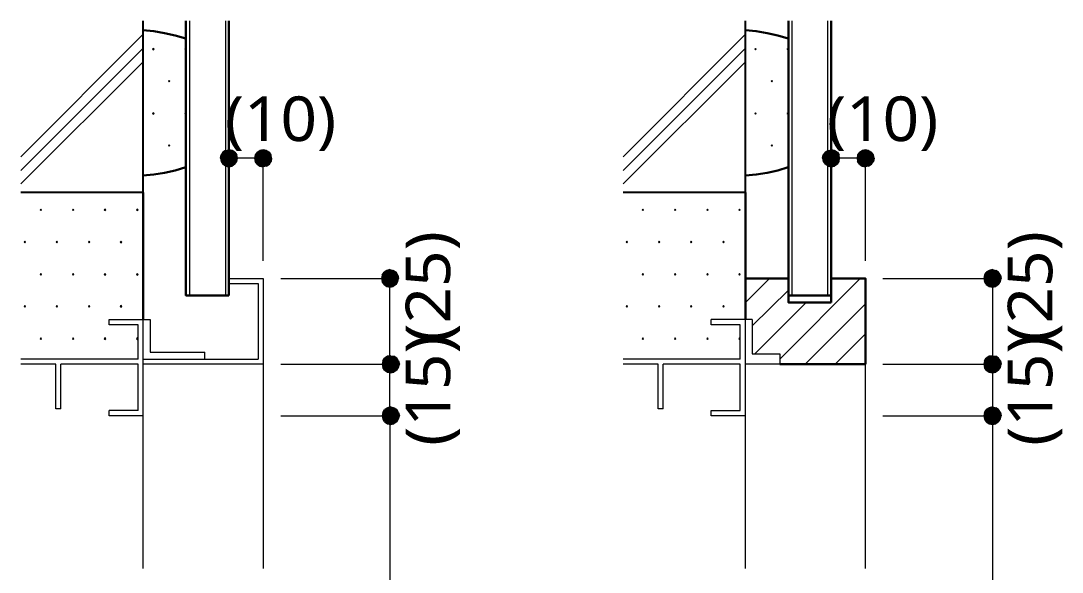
# Model space of a CAD drawing. Header units: millimetres. Extents: x 0 to 420, y 0 to 297.
# Drawn here: x 216.4 to 277.1, y 215.1 to 247.2 of the extents above; entities that cross this region are included whole.
import ezdxf
from ezdxf.enums import TextEntityAlignment as Align

# ---------------------------------------------------------------- set-up
doc = ezdxf.new("R2010")
doc.units = ezdxf.units.MM
doc.styles.add('kst32b', font='NotoSansJP-Variable.ttf')

msp = doc.modelspace()

# ---------------------------------------------------------------- hatches: boundary and pattern name
for points in [[(224.092, 245.639), (224.07, 245.618), (224.049, 245.597), (224.07, 245.576), (224.092, 245.554), (224.113, 245.576), (224.134, 245.597), (224.113, 245.618), (224.092, 245.639)], [(225.975, 245.639), (225.954, 245.618), (225.933, 245.597), (225.954, 245.576), (225.975, 245.554), (225.996, 245.576), (226.018, 245.597), (225.996, 245.618), (225.975, 245.639)], [(259.207, 245.639), (259.186, 245.618), (259.165, 245.597), (259.186, 245.576), (259.207, 245.554), (259.228, 245.576), (259.249, 245.597), (259.228, 245.618), (259.207, 245.639)], [(261.091, 245.639), (261.07, 245.618), (261.048, 245.597), (261.07, 245.576), (261.091, 245.554), (261.112, 245.576), (261.133, 245.597), (261.112, 245.618), (261.091, 245.639)], [(225.023, 243.776), (225.002, 243.755), (224.98, 243.734), (225.002, 243.713), (225.023, 243.692), (225.044, 243.713), (225.065, 243.734), (225.044, 243.755), (225.023, 243.776)], [(260.16, 243.776), (260.138, 243.755), (260.117, 243.734), (260.138, 243.713), (260.16, 243.692), (260.181, 243.713), (260.202, 243.734), (260.181, 243.755), (260.16, 243.776)], [(224.092, 241.893), (224.07, 241.871), (224.049, 241.85), (224.07, 241.829), (224.092, 241.808), (224.113, 241.829), (224.134, 241.85), (224.113, 241.871), (224.092, 241.893)], [(225.975, 241.893), (225.954, 241.871), (225.933, 241.85), (225.954, 241.829), (225.975, 241.808), (225.996, 241.829), (226.018, 241.85), (225.996, 241.871), (225.975, 241.893)], [(259.207, 241.893), (259.186, 241.871), (259.165, 241.85), (259.186, 241.829), (259.207, 241.808), (259.228, 241.829), (259.249, 241.85), (259.228, 241.871), (259.207, 241.893)], [(261.091, 241.893), (261.07, 241.871), (261.048, 241.85), (261.07, 241.829), (261.091, 241.808), (261.112, 241.829), (261.133, 241.85), (261.112, 241.871), (261.091, 241.893)], [(225.023, 240.03), (225.002, 240.009), (224.98, 239.988), (225.002, 239.966), (225.023, 239.945), (225.044, 239.966), (225.065, 239.988), (225.044, 240.009), (225.023, 240.03)], [(260.16, 240.03), (260.138, 240.009), (260.117, 239.988), (260.138, 239.966), (260.16, 239.945), (260.181, 239.966), (260.202, 239.988), (260.181, 240.009), (260.16, 240.03)], [(230.039, 239.437), (229.997, 239.247), (230.505, 239.247), (230.039, 239.437)], [(265.155, 239.437), (265.134, 239.247), (265.621, 239.247), (265.155, 239.437)], [(228.96, 239.056), (229.002, 239.247), (228.494, 239.247), (228.96, 239.056)], [(264.096, 239.056), (264.118, 239.247), (263.631, 239.247), (264.096, 239.056)], [(217.53, 236.283), (217.509, 236.262), (217.487, 236.241), (217.509, 236.22), (217.53, 236.199), (217.551, 236.22), (217.572, 236.241), (217.551, 236.262), (217.53, 236.283)], [(219.414, 236.283), (219.393, 236.262), (219.371, 236.241), (219.393, 236.22), (219.414, 236.199), (219.435, 236.22), (219.456, 236.241), (219.435, 236.262), (219.414, 236.283)], [(221.276, 236.283), (221.255, 236.262), (221.234, 236.241), (221.255, 236.22), (221.276, 236.199), (221.297, 236.22), (221.319, 236.241), (221.297, 236.262), (221.276, 236.283)], [(223.16, 236.283), (223.139, 236.262), (223.118, 236.241), (223.139, 236.22), (223.16, 236.199), (223.181, 236.22), (223.203, 236.241), (223.181, 236.262), (223.16, 236.283)], [(252.645, 236.283), (252.624, 236.262), (252.603, 236.241), (252.624, 236.22), (252.645, 236.199), (252.666, 236.22), (252.688, 236.241), (252.666, 236.262), (252.645, 236.283)], [(254.529, 236.283), (254.508, 236.262), (254.487, 236.241), (254.508, 236.22), (254.529, 236.199), (254.55, 236.22), (254.571, 236.241), (254.55, 236.262), (254.529, 236.283)], [(256.413, 236.283), (256.392, 236.262), (256.371, 236.241), (256.392, 236.22), (256.413, 236.199), (256.434, 236.22), (256.455, 236.241), (256.434, 236.262), (256.413, 236.283)], [(258.276, 236.283), (258.254, 236.262), (258.233, 236.241), (258.254, 236.22), (258.276, 236.199), (258.297, 236.22), (258.318, 236.241), (258.297, 236.262), (258.276, 236.283)], [(216.599, 234.4), (216.577, 234.379), (216.556, 234.357), (216.577, 234.336), (216.599, 234.315), (216.62, 234.336), (216.641, 234.357), (216.62, 234.379), (216.599, 234.4)], [(218.461, 234.4), (218.44, 234.379), (218.419, 234.357), (218.44, 234.336), (218.461, 234.315), (218.482, 234.336), (218.504, 234.357), (218.482, 234.379), (218.461, 234.4)], [(220.345, 234.4), (220.324, 234.379), (220.303, 234.357), (220.324, 234.336), (220.345, 234.315), (220.366, 234.336), (220.387, 234.357), (220.366, 234.379), (220.345, 234.4)], [(222.208, 234.4), (222.187, 234.379), (222.165, 234.357), (222.187, 234.336), (222.208, 234.315), (222.229, 234.336), (222.25, 234.357), (222.229, 234.379), (222.208, 234.4)], [(251.714, 234.4), (251.693, 234.379), (251.672, 234.357), (251.693, 234.336), (251.714, 234.315), (251.735, 234.336), (251.756, 234.357), (251.735, 234.379), (251.714, 234.4)], [(253.598, 234.4), (253.577, 234.379), (253.555, 234.357), (253.577, 234.336), (253.598, 234.315), (253.619, 234.336), (253.64, 234.357), (253.619, 234.379), (253.598, 234.4)], [(255.461, 234.4), (255.439, 234.379), (255.418, 234.357), (255.439, 234.336), (255.461, 234.315), (255.482, 234.336), (255.503, 234.357), (255.482, 234.379), (255.461, 234.4)], [(257.344, 234.4), (257.323, 234.379), (257.302, 234.357), (257.323, 234.336), (257.344, 234.315), (257.366, 234.336), (257.387, 234.357), (257.366, 234.379), (257.344, 234.4)], [(217.53, 232.516), (217.509, 232.495), (217.487, 232.473), (217.509, 232.452), (217.53, 232.431), (217.551, 232.452), (217.572, 232.473), (217.551, 232.495), (217.53, 232.516)], [(219.414, 232.516), (219.393, 232.495), (219.371, 232.473), (219.393, 232.452), (219.414, 232.431), (219.435, 232.452), (219.456, 232.473), (219.435, 232.495), (219.414, 232.516)], [(221.276, 232.516), (221.255, 232.495), (221.234, 232.473), (221.255, 232.452), (221.276, 232.431), (221.297, 232.452), (221.319, 232.473), (221.297, 232.495), (221.276, 232.516)], [(223.16, 232.516), (223.139, 232.495), (223.118, 232.473), (223.139, 232.452), (223.16, 232.431), (223.181, 232.452), (223.203, 232.473), (223.181, 232.495), (223.16, 232.516)], [(237.702, 231.775), (237.892, 231.733), (237.892, 232.241), (237.702, 231.775)], [(252.645, 232.516), (252.624, 232.495), (252.603, 232.473), (252.624, 232.452), (252.645, 232.431), (252.666, 232.452), (252.688, 232.473), (252.666, 232.495), (252.645, 232.516)], [(254.529, 232.516), (254.508, 232.495), (254.487, 232.473), (254.508, 232.452), (254.529, 232.431), (254.55, 232.452), (254.571, 232.473), (254.55, 232.495), (254.529, 232.516)], [(256.413, 232.516), (256.392, 232.495), (256.371, 232.473), (256.392, 232.452), (256.413, 232.431), (256.434, 232.452), (256.455, 232.473), (256.434, 232.495), (256.413, 232.516)], [(258.276, 232.516), (258.254, 232.495), (258.233, 232.473), (258.254, 232.452), (258.276, 232.431), (258.297, 232.452), (258.318, 232.473), (258.297, 232.495), (258.276, 232.516)], [(272.838, 231.775), (273.029, 231.733), (273.029, 232.241), (272.838, 231.775)], [(216.599, 230.653), (216.577, 230.632), (216.556, 230.611), (216.577, 230.59), (216.599, 230.568), (216.62, 230.59), (216.641, 230.611), (216.62, 230.632), (216.599, 230.653)], [(218.461, 230.653), (218.44, 230.632), (218.419, 230.611), (218.44, 230.59), (218.461, 230.568), (218.482, 230.59), (218.504, 230.611), (218.482, 230.632), (218.461, 230.653)], [(220.345, 230.653), (220.324, 230.632), (220.303, 230.611), (220.324, 230.59), (220.345, 230.568), (220.366, 230.59), (220.387, 230.611), (220.366, 230.632), (220.345, 230.653)], [(222.208, 230.653), (222.187, 230.632), (222.165, 230.611), (222.187, 230.59), (222.208, 230.568), (222.229, 230.59), (222.25, 230.611), (222.229, 230.632), (222.208, 230.653)], [(251.714, 230.653), (251.693, 230.632), (251.672, 230.611), (251.693, 230.59), (251.714, 230.568), (251.735, 230.59), (251.756, 230.611), (251.735, 230.632), (251.714, 230.653)], [(253.598, 230.653), (253.577, 230.632), (253.555, 230.611), (253.577, 230.59), (253.598, 230.568), (253.619, 230.59), (253.64, 230.611), (253.619, 230.632), (253.598, 230.653)], [(255.461, 230.653), (255.439, 230.632), (255.418, 230.611), (255.439, 230.59), (255.461, 230.568), (255.482, 230.59), (255.503, 230.611), (255.482, 230.632), (255.461, 230.653)], [(257.344, 230.653), (257.323, 230.632), (257.302, 230.611), (257.323, 230.59), (257.344, 230.568), (257.366, 230.59), (257.387, 230.611), (257.366, 230.632), (257.344, 230.653)], [(217.53, 228.769), (217.509, 228.748), (217.487, 228.727), (217.509, 228.706), (217.53, 228.685), (217.551, 228.706), (217.572, 228.727), (217.551, 228.748), (217.53, 228.769)], [(219.414, 228.769), (219.393, 228.748), (219.371, 228.727), (219.393, 228.706), (219.414, 228.685), (219.435, 228.706), (219.456, 228.727), (219.435, 228.748), (219.414, 228.769)], [(221.276, 228.769), (221.255, 228.748), (221.234, 228.727), (221.255, 228.706), (221.276, 228.685), (221.297, 228.706), (221.319, 228.727), (221.297, 228.748), (221.276, 228.769)], [(223.16, 228.769), (223.139, 228.748), (223.118, 228.727), (223.139, 228.706), (223.16, 228.685), (223.181, 228.706), (223.203, 228.727), (223.181, 228.748), (223.16, 228.769)], [(252.645, 228.769), (252.624, 228.748), (252.603, 228.727), (252.624, 228.706), (252.645, 228.685), (252.666, 228.706), (252.688, 228.727), (252.666, 228.748), (252.645, 228.769)], [(254.529, 228.769), (254.508, 228.748), (254.487, 228.727), (254.508, 228.706), (254.529, 228.685), (254.55, 228.706), (254.571, 228.727), (254.55, 228.748), (254.529, 228.769)], [(256.413, 228.769), (256.392, 228.748), (256.371, 228.727), (256.392, 228.706), (256.413, 228.685), (256.434, 228.706), (256.455, 228.727), (256.434, 228.748), (256.413, 228.769)], [(258.276, 228.769), (258.254, 228.748), (258.233, 228.727), (258.254, 228.706), (258.276, 228.685), (258.297, 228.706), (258.318, 228.727), (258.297, 228.748), (258.276, 228.769)], [(237.744, 226.78), (237.935, 226.737), (237.935, 227.245), (237.744, 226.78)], [(272.838, 226.78), (273.029, 226.737), (273.029, 227.245), (272.838, 226.78)], [(237.744, 223.774), (237.935, 223.732), (237.935, 224.24), (237.744, 223.774)], [(272.838, 223.774), (273.029, 223.732), (273.029, 224.24), (272.838, 223.774)]]:
    msp.add_hatch(color=7).paths.add_polyline_path(points)
h = msp.add_hatch(color=7)
h.paths.add_polyline_path([(228.155, 239.586), (228.05, 239.437), (228.494, 239.247), (228.155, 239.586)])
h.paths.add_polyline_path([(228.05, 239.437), (228.494, 239.247), (228.007, 239.247), (228.05, 239.437)])
h.paths.add_polyline_path([(228.494, 239.247), (228.007, 239.247), (228.05, 239.056), (228.494, 239.247)])
h = msp.add_hatch(color=7)
h.paths.add_polyline_path([(228.685, 239.691), (228.494, 239.734), (228.494, 239.247), (228.685, 239.691)])
h.paths.add_polyline_path([(228.494, 239.734), (228.494, 239.247), (228.304, 239.691), (228.494, 239.734)])
h.paths.add_polyline_path([(228.494, 239.247), (228.304, 239.691), (228.155, 239.586), (228.494, 239.247)])
h = msp.add_hatch(color=7)
h.paths.add_polyline_path([(229.002, 239.247), (228.96, 239.437), (228.494, 239.247), (229.002, 239.247)])
h.paths.add_polyline_path([(228.96, 239.437), (228.494, 239.247), (228.854, 239.586), (228.96, 239.437)])
h.paths.add_polyline_path([(228.494, 239.247), (228.854, 239.586), (228.685, 239.691), (228.494, 239.247)])
h = msp.add_hatch(color=7)
h.paths.add_polyline_path([(230.505, 239.734), (230.314, 239.691), (230.505, 239.247), (230.505, 239.734)])
h.paths.add_polyline_path([(230.314, 239.691), (230.505, 239.247), (230.145, 239.586), (230.314, 239.691)])
h.paths.add_polyline_path([(230.505, 239.247), (230.145, 239.586), (230.039, 239.437), (230.505, 239.247)])
h = msp.add_hatch(color=7)
h.paths.add_polyline_path([(230.971, 239.437), (230.865, 239.586), (230.505, 239.247), (230.971, 239.437)])
h.paths.add_polyline_path([(230.865, 239.586), (230.505, 239.247), (230.696, 239.691), (230.865, 239.586)])
h.paths.add_polyline_path([(230.505, 239.247), (230.696, 239.691), (230.505, 239.734), (230.505, 239.247)])
h = msp.add_hatch(color=7)
h.paths.add_polyline_path([(230.865, 238.887), (230.971, 239.056), (230.505, 239.247), (230.865, 238.887)])
h.paths.add_polyline_path([(230.971, 239.056), (230.505, 239.247), (230.992, 239.247), (230.971, 239.056)])
h.paths.add_polyline_path([(230.505, 239.247), (230.992, 239.247), (230.971, 239.437), (230.505, 239.247)])
h = msp.add_hatch(color=7)
h.paths.add_polyline_path([(263.271, 239.586), (263.165, 239.437), (263.631, 239.247), (263.271, 239.586)])
h.paths.add_polyline_path([(263.165, 239.437), (263.631, 239.247), (263.123, 239.247), (263.165, 239.437)])
h.paths.add_polyline_path([(263.631, 239.247), (263.123, 239.247), (263.165, 239.056), (263.631, 239.247)])
h = msp.add_hatch(color=7)
h.paths.add_polyline_path([(263.821, 239.691), (263.631, 239.734), (263.631, 239.247), (263.821, 239.691)])
h.paths.add_polyline_path([(263.631, 239.734), (263.631, 239.247), (263.44, 239.691), (263.631, 239.734)])
h.paths.add_polyline_path([(263.631, 239.247), (263.44, 239.691), (263.271, 239.586), (263.631, 239.247)])
h = msp.add_hatch(color=7)
h.paths.add_polyline_path([(264.118, 239.247), (264.096, 239.437), (263.631, 239.247), (264.118, 239.247)])
h.paths.add_polyline_path([(264.096, 239.437), (263.631, 239.247), (263.991, 239.586), (264.096, 239.437)])
h.paths.add_polyline_path([(263.631, 239.247), (263.991, 239.586), (263.821, 239.691), (263.631, 239.247)])
h = msp.add_hatch(color=7)
h.paths.add_polyline_path([(265.621, 239.734), (265.43, 239.691), (265.621, 239.247), (265.621, 239.734)])
h.paths.add_polyline_path([(265.43, 239.691), (265.621, 239.247), (265.282, 239.586), (265.43, 239.691)])
h.paths.add_polyline_path([(265.621, 239.247), (265.282, 239.586), (265.155, 239.437), (265.621, 239.247)])
h = msp.add_hatch(color=7)
h.paths.add_polyline_path([(266.086, 239.437), (265.98, 239.586), (265.621, 239.247), (266.086, 239.437)])
h.paths.add_polyline_path([(265.98, 239.586), (265.621, 239.247), (265.811, 239.691), (265.98, 239.586)])
h.paths.add_polyline_path([(265.621, 239.247), (265.811, 239.691), (265.621, 239.734), (265.621, 239.247)])
h = msp.add_hatch(color=7)
h.paths.add_polyline_path([(265.98, 238.887), (266.086, 239.056), (265.621, 239.247), (265.98, 238.887)])
h.paths.add_polyline_path([(266.086, 239.056), (265.621, 239.247), (266.129, 239.247), (266.086, 239.056)])
h.paths.add_polyline_path([(265.621, 239.247), (266.129, 239.247), (266.086, 239.437), (265.621, 239.247)])
h = msp.add_hatch(color=7)
h.paths.add_polyline_path([(228.05, 239.056), (228.155, 238.887), (228.494, 239.247), (228.05, 239.056)])
h.paths.add_polyline_path([(228.155, 238.887), (228.494, 239.247), (228.304, 238.781), (228.155, 238.887)])
h.paths.add_polyline_path([(228.494, 239.247), (228.304, 238.781), (228.494, 238.739), (228.494, 239.247)])
h = msp.add_hatch(color=7)
h.paths.add_polyline_path([(228.494, 238.739), (228.685, 238.781), (228.494, 239.247), (228.494, 238.739)])
h.paths.add_polyline_path([(228.685, 238.781), (228.494, 239.247), (228.854, 238.887), (228.685, 238.781)])
h.paths.add_polyline_path([(228.494, 239.247), (228.854, 238.887), (228.96, 239.056), (228.494, 239.247)])
h = msp.add_hatch(color=7)
h.paths.add_polyline_path([(229.997, 239.247), (230.039, 239.056), (230.505, 239.247), (229.997, 239.247)])
h.paths.add_polyline_path([(230.039, 239.056), (230.505, 239.247), (230.145, 238.887), (230.039, 239.056)])
h.paths.add_polyline_path([(230.505, 239.247), (230.145, 238.887), (230.314, 238.781), (230.505, 239.247)])
h = msp.add_hatch(color=7)
h.paths.add_polyline_path([(230.314, 238.781), (230.505, 238.739), (230.505, 239.247), (230.314, 238.781)])
h.paths.add_polyline_path([(230.505, 238.739), (230.505, 239.247), (230.696, 238.781), (230.505, 238.739)])
h.paths.add_polyline_path([(230.505, 239.247), (230.696, 238.781), (230.865, 238.887), (230.505, 239.247)])
h = msp.add_hatch(color=7)
h.paths.add_polyline_path([(263.165, 239.056), (263.271, 238.887), (263.631, 239.247), (263.165, 239.056)])
h.paths.add_polyline_path([(263.271, 238.887), (263.631, 239.247), (263.44, 238.781), (263.271, 238.887)])
h.paths.add_polyline_path([(263.631, 239.247), (263.44, 238.781), (263.631, 238.739), (263.631, 239.247)])
h = msp.add_hatch(color=7)
h.paths.add_polyline_path([(263.631, 238.739), (263.821, 238.781), (263.631, 239.247), (263.631, 238.739)])
h.paths.add_polyline_path([(263.821, 238.781), (263.631, 239.247), (263.991, 238.887), (263.821, 238.781)])
h.paths.add_polyline_path([(263.631, 239.247), (263.991, 238.887), (264.096, 239.056), (263.631, 239.247)])
h = msp.add_hatch(color=7)
h.paths.add_polyline_path([(265.134, 239.247), (265.155, 239.056), (265.621, 239.247), (265.134, 239.247)])
h.paths.add_polyline_path([(265.155, 239.056), (265.621, 239.247), (265.282, 238.887), (265.155, 239.056)])
h.paths.add_polyline_path([(265.621, 239.247), (265.282, 238.887), (265.43, 238.781), (265.621, 239.247)])
h = msp.add_hatch(color=7)
h.paths.add_polyline_path([(265.43, 238.781), (265.621, 238.739), (265.621, 239.247), (265.43, 238.781)])
h.paths.add_polyline_path([(265.621, 238.739), (265.621, 239.247), (265.811, 238.781), (265.621, 238.739)])
h.paths.add_polyline_path([(265.621, 239.247), (265.811, 238.781), (265.98, 238.887), (265.621, 239.247)])
h = msp.add_hatch(color=7)
h.paths.add_polyline_path([(237.702, 232.706), (237.554, 232.6), (237.892, 232.241), (237.702, 232.706)])
h.paths.add_polyline_path([(237.554, 232.6), (237.892, 232.241), (237.448, 232.431), (237.554, 232.6)])
h.paths.add_polyline_path([(237.892, 232.241), (237.448, 232.431), (237.405, 232.241), (237.892, 232.241)])
h = msp.add_hatch(color=7)
h.paths.add_polyline_path([(238.252, 232.6), (238.083, 232.706), (237.892, 232.241), (238.252, 232.6)])
h.paths.add_polyline_path([(238.083, 232.706), (237.892, 232.241), (237.892, 232.749), (238.083, 232.706)])
h.paths.add_polyline_path([(237.892, 232.241), (237.892, 232.749), (237.702, 232.706), (237.892, 232.241)])
h = msp.add_hatch(color=7)
h.paths.add_polyline_path([(238.358, 232.05), (238.4, 232.241), (237.892, 232.241), (238.358, 232.05)])
h.paths.add_polyline_path([(238.4, 232.241), (237.892, 232.241), (238.358, 232.431), (238.4, 232.241)])
h.paths.add_polyline_path([(237.892, 232.241), (238.358, 232.431), (238.252, 232.6), (237.892, 232.241)])
h = msp.add_hatch(color=7)
h.paths.add_polyline_path([(272.838, 232.706), (272.669, 232.6), (273.029, 232.241), (272.838, 232.706)])
h.paths.add_polyline_path([(272.669, 232.6), (273.029, 232.241), (272.563, 232.431), (272.669, 232.6)])
h.paths.add_polyline_path([(273.029, 232.241), (272.563, 232.431), (272.521, 232.241), (273.029, 232.241)])
h = msp.add_hatch(color=7)
h.paths.add_polyline_path([(273.389, 232.6), (273.219, 232.706), (273.029, 232.241), (273.389, 232.6)])
h.paths.add_polyline_path([(273.219, 232.706), (273.029, 232.241), (273.029, 232.749), (273.219, 232.706)])
h.paths.add_polyline_path([(273.029, 232.241), (273.029, 232.749), (272.838, 232.706), (273.029, 232.241)])
h = msp.add_hatch(color=7)
h.paths.add_polyline_path([(273.495, 232.05), (273.537, 232.241), (273.029, 232.241), (273.495, 232.05)])
h.paths.add_polyline_path([(273.537, 232.241), (273.029, 232.241), (273.495, 232.431), (273.537, 232.241)])
h.paths.add_polyline_path([(273.029, 232.241), (273.495, 232.431), (273.389, 232.6), (273.029, 232.241)])
h = msp.add_hatch(color=7)
h.paths.add_polyline_path([(237.405, 232.241), (237.448, 232.05), (237.892, 232.241), (237.405, 232.241)])
h.paths.add_polyline_path([(237.448, 232.05), (237.892, 232.241), (237.554, 231.881), (237.448, 232.05)])
h.paths.add_polyline_path([(237.892, 232.241), (237.554, 231.881), (237.702, 231.775), (237.892, 232.241)])
h = msp.add_hatch(color=7)
h.paths.add_polyline_path([(237.892, 231.733), (238.083, 231.775), (237.892, 232.241), (237.892, 231.733)])
h.paths.add_polyline_path([(238.083, 231.775), (237.892, 232.241), (238.252, 231.881), (238.083, 231.775)])
h.paths.add_polyline_path([(237.892, 232.241), (238.252, 231.881), (238.358, 232.05), (237.892, 232.241)])
h = msp.add_hatch(color=7)
h.paths.add_polyline_path([(272.521, 232.241), (272.563, 232.05), (273.029, 232.241), (272.521, 232.241)])
h.paths.add_polyline_path([(272.563, 232.05), (273.029, 232.241), (272.669, 231.881), (272.563, 232.05)])
h.paths.add_polyline_path([(273.029, 232.241), (272.669, 231.881), (272.838, 231.775), (273.029, 232.241)])
h = msp.add_hatch(color=7)
h.paths.add_polyline_path([(273.029, 231.733), (273.219, 231.775), (273.029, 232.241), (273.029, 231.733)])
h.paths.add_polyline_path([(273.219, 231.775), (273.029, 232.241), (273.389, 231.881), (273.219, 231.775)])
h.paths.add_polyline_path([(273.029, 232.241), (273.389, 231.881), (273.495, 232.05), (273.029, 232.241)])
h = msp.add_hatch(color=7)
h.paths.add_polyline_path([(237.744, 227.711), (237.575, 227.584), (237.935, 227.245), (237.744, 227.711)])
h.paths.add_polyline_path([(237.575, 227.584), (237.935, 227.245), (237.469, 227.436), (237.575, 227.584)])
h.paths.add_polyline_path([(237.935, 227.245), (237.469, 227.436), (237.448, 227.245), (237.935, 227.245)])
h = msp.add_hatch(color=7)
h.paths.add_polyline_path([(237.448, 227.245), (237.469, 227.055), (237.935, 227.245), (237.448, 227.245)])
h.paths.add_polyline_path([(237.469, 227.055), (237.935, 227.245), (237.575, 226.886), (237.469, 227.055)])
h.paths.add_polyline_path([(237.935, 227.245), (237.575, 226.886), (237.744, 226.78), (237.935, 227.245)])
h = msp.add_hatch(color=7)
h.paths.add_polyline_path([(238.294, 227.584), (238.125, 227.711), (237.935, 227.245), (238.294, 227.584)])
h.paths.add_polyline_path([(238.125, 227.711), (237.935, 227.245), (237.935, 227.732), (238.125, 227.711)])
h.paths.add_polyline_path([(237.935, 227.245), (237.935, 227.732), (237.744, 227.711), (237.935, 227.245)])
h = msp.add_hatch(color=7)
h.paths.add_polyline_path([(238.4, 227.055), (238.443, 227.245), (237.935, 227.245), (238.4, 227.055)])
h.paths.add_polyline_path([(238.443, 227.245), (237.935, 227.245), (238.4, 227.436), (238.443, 227.245)])
h.paths.add_polyline_path([(237.935, 227.245), (238.4, 227.436), (238.294, 227.584), (237.935, 227.245)])
h = msp.add_hatch(color=7)
h.paths.add_polyline_path([(237.935, 226.737), (238.125, 226.78), (237.935, 227.245), (237.935, 226.737)])
h.paths.add_polyline_path([(238.125, 226.78), (237.935, 227.245), (238.294, 226.886), (238.125, 226.78)])
h.paths.add_polyline_path([(237.935, 227.245), (238.294, 226.886), (238.4, 227.055), (237.935, 227.245)])
h = msp.add_hatch(color=7)
h.paths.add_polyline_path([(272.838, 227.711), (272.669, 227.584), (273.029, 227.245), (272.838, 227.711)])
h.paths.add_polyline_path([(272.669, 227.584), (273.029, 227.245), (272.563, 227.436), (272.669, 227.584)])
h.paths.add_polyline_path([(273.029, 227.245), (272.563, 227.436), (272.521, 227.245), (273.029, 227.245)])
h = msp.add_hatch(color=7)
h.paths.add_polyline_path([(272.521, 227.245), (272.563, 227.055), (273.029, 227.245), (272.521, 227.245)])
h.paths.add_polyline_path([(272.563, 227.055), (273.029, 227.245), (272.669, 226.886), (272.563, 227.055)])
h.paths.add_polyline_path([(273.029, 227.245), (272.669, 226.886), (272.838, 226.78), (273.029, 227.245)])
h = msp.add_hatch(color=7)
h.paths.add_polyline_path([(273.389, 227.584), (273.219, 227.711), (273.029, 227.245), (273.389, 227.584)])
h.paths.add_polyline_path([(273.219, 227.711), (273.029, 227.245), (273.029, 227.732), (273.219, 227.711)])
h.paths.add_polyline_path([(273.029, 227.245), (273.029, 227.732), (272.838, 227.711), (273.029, 227.245)])
h = msp.add_hatch(color=7)
h.paths.add_polyline_path([(273.495, 227.055), (273.537, 227.245), (273.029, 227.245), (273.495, 227.055)])
h.paths.add_polyline_path([(273.537, 227.245), (273.029, 227.245), (273.495, 227.436), (273.537, 227.245)])
h.paths.add_polyline_path([(273.029, 227.245), (273.495, 227.436), (273.389, 227.584), (273.029, 227.245)])
h = msp.add_hatch(color=7)
h.paths.add_polyline_path([(273.029, 226.737), (273.219, 226.78), (273.029, 227.245), (273.029, 226.737)])
h.paths.add_polyline_path([(273.219, 226.78), (273.029, 227.245), (273.389, 226.886), (273.219, 226.78)])
h.paths.add_polyline_path([(273.029, 227.245), (273.389, 226.886), (273.495, 227.055), (273.029, 227.245)])
h = msp.add_hatch(color=7)
h.paths.add_polyline_path([(237.744, 224.705), (237.575, 224.599), (237.935, 224.24), (237.744, 224.705)])
h.paths.add_polyline_path([(237.575, 224.599), (237.935, 224.24), (237.469, 224.43), (237.575, 224.599)])
h.paths.add_polyline_path([(237.935, 224.24), (237.469, 224.43), (237.448, 224.24), (237.935, 224.24)])
h = msp.add_hatch(color=7)
h.paths.add_polyline_path([(238.294, 224.599), (238.125, 224.705), (237.935, 224.24), (238.294, 224.599)])
h.paths.add_polyline_path([(238.125, 224.705), (237.935, 224.24), (237.935, 224.748), (238.125, 224.705)])
h.paths.add_polyline_path([(237.935, 224.24), (237.935, 224.748), (237.744, 224.705), (237.935, 224.24)])
h = msp.add_hatch(color=7)
h.paths.add_polyline_path([(272.838, 224.705), (272.669, 224.599), (273.029, 224.24), (272.838, 224.705)])
h.paths.add_polyline_path([(272.669, 224.599), (273.029, 224.24), (272.563, 224.43), (272.669, 224.599)])
h.paths.add_polyline_path([(273.029, 224.24), (272.563, 224.43), (272.521, 224.24), (273.029, 224.24)])
h = msp.add_hatch(color=7)
h.paths.add_polyline_path([(273.389, 224.599), (273.219, 224.705), (273.029, 224.24), (273.389, 224.599)])
h.paths.add_polyline_path([(273.219, 224.705), (273.029, 224.24), (273.029, 224.748), (273.219, 224.705)])
h.paths.add_polyline_path([(273.029, 224.24), (273.029, 224.748), (272.838, 224.705), (273.029, 224.24)])
h = msp.add_hatch(color=7)
h.paths.add_polyline_path([(237.448, 224.24), (237.469, 224.049), (237.935, 224.24), (237.448, 224.24)])
h.paths.add_polyline_path([(237.469, 224.049), (237.935, 224.24), (237.575, 223.88), (237.469, 224.049)])
h.paths.add_polyline_path([(237.935, 224.24), (237.575, 223.88), (237.744, 223.774), (237.935, 224.24)])
h = msp.add_hatch(color=7)
h.paths.add_polyline_path([(238.4, 224.049), (238.443, 224.24), (237.935, 224.24), (238.4, 224.049)])
h.paths.add_polyline_path([(238.443, 224.24), (237.935, 224.24), (238.4, 224.43), (238.443, 224.24)])
h.paths.add_polyline_path([(237.935, 224.24), (238.4, 224.43), (238.294, 224.599), (237.935, 224.24)])
h = msp.add_hatch(color=7)
h.paths.add_polyline_path([(237.935, 223.732), (238.125, 223.774), (237.935, 224.24), (237.935, 223.732)])
h.paths.add_polyline_path([(238.125, 223.774), (237.935, 224.24), (238.294, 223.88), (238.125, 223.774)])
h.paths.add_polyline_path([(237.935, 224.24), (238.294, 223.88), (238.4, 224.049), (237.935, 224.24)])
h = msp.add_hatch(color=7)
h.paths.add_polyline_path([(272.521, 224.24), (272.563, 224.049), (273.029, 224.24), (272.521, 224.24)])
h.paths.add_polyline_path([(272.563, 224.049), (273.029, 224.24), (272.669, 223.88), (272.563, 224.049)])
h.paths.add_polyline_path([(273.029, 224.24), (272.669, 223.88), (272.838, 223.774), (273.029, 224.24)])
h = msp.add_hatch(color=7)
h.paths.add_polyline_path([(273.495, 224.049), (273.537, 224.24), (273.029, 224.24), (273.495, 224.049)])
h.paths.add_polyline_path([(273.537, 224.24), (273.029, 224.24), (273.495, 224.43), (273.537, 224.24)])
h.paths.add_polyline_path([(273.029, 224.24), (273.495, 224.43), (273.389, 224.599), (273.029, 224.24)])
h = msp.add_hatch(color=7)
h.paths.add_polyline_path([(273.029, 223.732), (273.219, 223.774), (273.029, 224.24), (273.029, 223.732)])
h.paths.add_polyline_path([(273.219, 223.774), (273.029, 224.24), (273.389, 223.88), (273.219, 223.774)])
h.paths.add_polyline_path([(273.029, 224.24), (273.389, 223.88), (273.495, 224.049), (273.029, 224.24)])

# ---------------------------------------------------------------- linework, layer by layer
at = {"lineweight": 25}
for points in [[(223.499, 237.236), (223.499, 247.248)], [(258.636, 237.236), (258.636, 247.248)], [(223.499, 237.236), (216.366, 237.236)], [(258.636, 237.236), (251.502, 237.236)]]:
    msp.add_lwpolyline(points, dxfattribs=at)
at = {"lineweight": 30}
for points in [[(225.996, 247.248), (225.996, 231.246), (228.494, 231.246)], [(228.494, 247.248), (228.494, 231.246)], [(261.133, 247.248), (261.133, 231.246), (263.631, 231.246)], [(263.631, 247.248), (263.631, 231.246)], [(225.983, 246.216), (225.37, 246.397), (224.748, 246.538), (224.118, 246.638), (223.482, 246.699)], [(261.12, 246.216), (260.507, 246.397), (259.885, 246.538), (259.254, 246.638), (258.619, 246.699)], [(223.482, 238.229), (224.118, 238.29), (224.748, 238.391), (225.37, 238.532), (225.983, 238.712)], [(258.619, 238.229), (259.254, 238.29), (259.885, 238.391), (260.507, 238.532), (261.12, 238.712)], [(223.499, 229.849), (223.499, 237.236)], [(258.636, 229.849), (258.636, 237.236)], [(258.636, 229.849), (258.636, 232.241), (261.133, 232.241), (261.133, 230.844), (263.631, 230.844)], [(263.631, 230.844), (263.631, 232.241), (265.621, 232.241), (265.621, 227.245), (260.625, 227.245)]]:
    msp.add_lwpolyline(points, dxfattribs=at)
at = {"lineweight": 13}
for points in [[(226.208, 247.248), (226.208, 231.246)], [(228.304, 247.248), (228.304, 231.246)], [(261.324, 247.248), (261.324, 231.246)], [(263.419, 247.248), (263.419, 231.246)], [(216.366, 239.331), (223.499, 246.465)], [(251.502, 239.331), (258.636, 246.465)], [(216.366, 238.527), (223.499, 245.66)], [(251.502, 238.527), (258.636, 245.66)], [(216.366, 237.744), (223.499, 244.856)], [(251.502, 237.744), (258.636, 244.856)], [(230.505, 239.247), (228.494, 239.247)], [(230.505, 233.257), (230.505, 239.268)], [(265.621, 239.247), (263.631, 239.247)], [(263.631, 239.226), (263.631, 239.204)], [(265.621, 233.257), (265.621, 239.268)], [(230.505, 232.241), (230.505, 227.245), (223.499, 227.245)], [(228.494, 232.241), (230.505, 232.241)], [(231.521, 232.241), (237.892, 232.241)], [(237.892, 224.24), (237.892, 227.245), (237.892, 232.241)], [(258.636, 230.844), (260.032, 232.241)], [(260.625, 227.542), (265.324, 232.241)], [(266.637, 232.241), (273.029, 232.241)], [(273.029, 232.241), (273.029, 227.245), (273.029, 224.24), (273.029, 200.237), (273.029, 197.231), (273.029, 192.236)], [(228.494, 231.944), (230.209, 231.944)], [(230.209, 231.944), (230.209, 227.542)], [(259.016, 229.468), (261.133, 231.563)], [(259.165, 227.838), (262.17, 230.844)], [(262.107, 227.245), (265.621, 230.759)], [(221.509, 229.849), (223.901, 229.849), (223.901, 227.944), (227.097, 227.944)], [(221.509, 229.531), (221.509, 229.849)], [(223.499, 224.24), (223.499, 229.849)], [(259.016, 229.849), (256.625, 229.849)], [(256.625, 229.531), (256.625, 229.849)], [(258.636, 224.24), (258.636, 229.849)], [(259.016, 229.849), (259.016, 227.838), (260.625, 227.838), (260.625, 227.245), (258.636, 227.245)], [(223.203, 227.542), (223.203, 229.531), (221.509, 229.531)], [(258.318, 227.542), (258.318, 229.531), (256.625, 229.531)], [(263.864, 227.245), (265.621, 229.002)], [(227.097, 227.542), (227.097, 227.944)], [(223.203, 227.542), (216.366, 227.542)], [(218.398, 224.642), (218.398, 227.245), (216.366, 227.245)], [(223.203, 224.536), (223.203, 227.245), (218.694, 227.245)], [(218.694, 224.642), (218.694, 227.245)], [(223.499, 227.542), (230.209, 227.542)], [(230.505, 227.245), (230.505, 215.329)], [(231.521, 227.245), (237.935, 227.245)], [(258.318, 227.542), (251.502, 227.542)], [(253.534, 224.642), (253.534, 227.245), (251.502, 227.245)], [(258.318, 227.245), (253.831, 227.245)], [(253.831, 224.642), (253.831, 227.245)], [(256.625, 224.536), (258.318, 224.536), (258.318, 227.245)], [(265.621, 215.329), (265.621, 227.245)], [(266.637, 227.245), (273.029, 227.245)], [(218.694, 224.642), (218.398, 224.642)], [(223.203, 224.536), (221.509, 224.536)], [(221.509, 224.24), (221.509, 224.536)], [(223.499, 224.24), (221.509, 224.24)], [(223.499, 215.329), (223.499, 224.24)], [(231.521, 224.24), (237.892, 224.24)], [(237.892, 224.24), (237.892, 208.005)], [(253.831, 224.642), (253.534, 224.642)], [(256.625, 224.24), (256.625, 224.536)], [(258.636, 224.24), (256.625, 224.24)], [(258.636, 215.329), (258.636, 224.24)], [(266.637, 224.24), (273.029, 224.24)]]:
    msp.add_lwpolyline(points, dxfattribs=at)
at = {"lineweight": 0}
for points in [[(224.092, 245.639), (224.07, 245.618), (224.049, 245.597), (224.07, 245.576), (224.092, 245.554), (224.113, 245.576), (224.134, 245.597), (224.113, 245.618)], [(225.975, 245.639), (225.954, 245.618), (225.933, 245.597), (225.954, 245.576), (225.975, 245.554), (225.996, 245.576), (226.018, 245.597), (225.996, 245.618)], [(259.207, 245.639), (259.186, 245.618), (259.165, 245.597), (259.186, 245.576), (259.207, 245.554), (259.228, 245.576), (259.249, 245.597), (259.228, 245.618)], [(261.091, 245.639), (261.07, 245.618), (261.048, 245.597), (261.07, 245.576), (261.091, 245.554), (261.112, 245.576), (261.133, 245.597), (261.112, 245.618)], [(225.023, 243.776), (225.002, 243.755), (224.98, 243.734), (225.002, 243.713), (225.023, 243.692), (225.044, 243.713), (225.065, 243.734), (225.044, 243.755)], [(260.16, 243.776), (260.138, 243.755), (260.117, 243.734), (260.138, 243.713), (260.16, 243.692), (260.181, 243.713), (260.202, 243.734), (260.181, 243.755)], [(224.092, 241.893), (224.07, 241.871), (224.049, 241.85), (224.07, 241.829), (224.092, 241.808), (224.113, 241.829), (224.134, 241.85), (224.113, 241.871)], [(225.975, 241.893), (225.954, 241.871), (225.933, 241.85), (225.954, 241.829), (225.975, 241.808), (225.996, 241.829), (226.018, 241.85), (225.996, 241.871)], [(259.207, 241.893), (259.186, 241.871), (259.165, 241.85), (259.186, 241.829), (259.207, 241.808), (259.228, 241.829), (259.249, 241.85), (259.228, 241.871)], [(261.091, 241.893), (261.07, 241.871), (261.048, 241.85), (261.07, 241.829), (261.091, 241.808), (261.112, 241.829), (261.133, 241.85), (261.112, 241.871)], [(225.023, 240.03), (225.002, 240.009), (224.98, 239.988), (225.002, 239.966), (225.023, 239.945), (225.044, 239.966), (225.065, 239.988), (225.044, 240.009)], [(260.16, 240.03), (260.138, 240.009), (260.117, 239.988), (260.138, 239.966), (260.16, 239.945), (260.181, 239.966), (260.202, 239.988), (260.181, 240.009)], [(228.05, 239.437), (228.494, 239.247), (228.007, 239.247)], [(228.155, 239.586), (228.05, 239.437), (228.494, 239.247)], [(228.494, 239.247), (228.304, 239.691), (228.155, 239.586)], [(228.494, 239.734), (228.494, 239.247), (228.304, 239.691)], [(228.685, 239.691), (228.494, 239.734), (228.494, 239.247)], [(228.494, 239.247), (228.854, 239.586), (228.685, 239.691)], [(228.96, 239.437), (228.494, 239.247), (228.854, 239.586)], [(229.002, 239.247), (228.96, 239.437), (228.494, 239.247)], [(230.039, 239.437), (229.997, 239.247), (230.505, 239.247)], [(230.505, 239.247), (230.145, 239.586), (230.039, 239.437)], [(230.314, 239.691), (230.505, 239.247), (230.145, 239.586)], [(230.505, 239.734), (230.314, 239.691), (230.505, 239.247)], [(230.505, 239.247), (230.696, 239.691), (230.505, 239.734)], [(230.865, 239.586), (230.505, 239.247), (230.696, 239.691)], [(230.971, 239.437), (230.865, 239.586), (230.505, 239.247)], [(230.505, 239.247), (230.992, 239.247), (230.971, 239.437)], [(263.165, 239.437), (263.631, 239.247), (263.123, 239.247)], [(263.271, 239.586), (263.165, 239.437), (263.631, 239.247)], [(263.631, 239.247), (263.44, 239.691), (263.271, 239.586)], [(263.631, 239.734), (263.631, 239.247), (263.44, 239.691)], [(263.821, 239.691), (263.631, 239.734), (263.631, 239.247)], [(263.631, 239.247), (263.991, 239.586), (263.821, 239.691)], [(264.096, 239.437), (263.631, 239.247), (263.991, 239.586)], [(264.118, 239.247), (264.096, 239.437), (263.631, 239.247)], [(265.155, 239.437), (265.134, 239.247), (265.621, 239.247)], [(265.621, 239.247), (265.282, 239.586), (265.155, 239.437)], [(265.43, 239.691), (265.621, 239.247), (265.282, 239.586)], [(265.621, 239.734), (265.43, 239.691), (265.621, 239.247)], [(265.621, 239.247), (265.811, 239.691), (265.621, 239.734)], [(265.98, 239.586), (265.621, 239.247), (265.811, 239.691)], [(266.086, 239.437), (265.98, 239.586), (265.621, 239.247)], [(265.621, 239.247), (266.129, 239.247), (266.086, 239.437)], [(228.494, 239.247), (228.007, 239.247), (228.05, 239.056)], [(228.05, 239.056), (228.155, 238.887), (228.494, 239.247)], [(228.155, 238.887), (228.494, 239.247), (228.304, 238.781)], [(228.494, 239.247), (228.304, 238.781), (228.494, 238.739)], [(228.494, 238.739), (228.685, 238.781), (228.494, 239.247)], [(228.685, 238.781), (228.494, 239.247), (228.854, 238.887)], [(228.494, 239.247), (228.854, 238.887), (228.96, 239.056)], [(228.96, 239.056), (229.002, 239.247), (228.494, 239.247)], [(229.997, 239.247), (230.039, 239.056), (230.505, 239.247)], [(230.039, 239.056), (230.505, 239.247), (230.145, 238.887)], [(230.505, 239.247), (230.145, 238.887), (230.314, 238.781)], [(230.314, 238.781), (230.505, 238.739), (230.505, 239.247)], [(230.505, 238.739), (230.505, 239.247), (230.696, 238.781)], [(230.505, 239.247), (230.696, 238.781), (230.865, 238.887)], [(230.865, 238.887), (230.971, 239.056), (230.505, 239.247)], [(230.971, 239.056), (230.505, 239.247), (230.992, 239.247)], [(263.631, 239.247), (263.123, 239.247), (263.165, 239.056)], [(263.165, 239.056), (263.271, 238.887), (263.631, 239.247)], [(263.271, 238.887), (263.631, 239.247), (263.44, 238.781)], [(263.631, 239.247), (263.44, 238.781), (263.631, 238.739)], [(263.631, 238.739), (263.821, 238.781), (263.631, 239.247)], [(263.821, 238.781), (263.631, 239.247), (263.991, 238.887)], [(263.631, 239.247), (263.991, 238.887), (264.096, 239.056)], [(264.096, 239.056), (264.118, 239.247), (263.631, 239.247)], [(265.134, 239.247), (265.155, 239.056), (265.621, 239.247)], [(265.155, 239.056), (265.621, 239.247), (265.282, 238.887)], [(265.621, 239.247), (265.282, 238.887), (265.43, 238.781)], [(265.43, 238.781), (265.621, 238.739), (265.621, 239.247)], [(265.621, 238.739), (265.621, 239.247), (265.811, 238.781)], [(265.621, 239.247), (265.811, 238.781), (265.98, 238.887)], [(265.98, 238.887), (266.086, 239.056), (265.621, 239.247)], [(266.086, 239.056), (265.621, 239.247), (266.129, 239.247)], [(217.53, 236.283), (217.509, 236.262), (217.487, 236.241), (217.509, 236.22), (217.53, 236.199), (217.551, 236.22), (217.572, 236.241), (217.551, 236.262)], [(219.414, 236.283), (219.393, 236.262), (219.371, 236.241), (219.393, 236.22), (219.414, 236.199), (219.435, 236.22), (219.456, 236.241), (219.435, 236.262)], [(221.276, 236.283), (221.255, 236.262), (221.234, 236.241), (221.255, 236.22), (221.276, 236.199), (221.297, 236.22), (221.319, 236.241), (221.297, 236.262)], [(223.16, 236.283), (223.139, 236.262), (223.118, 236.241), (223.139, 236.22), (223.16, 236.199), (223.181, 236.22), (223.203, 236.241), (223.181, 236.262)], [(252.645, 236.283), (252.624, 236.262), (252.603, 236.241), (252.624, 236.22), (252.645, 236.199), (252.666, 236.22), (252.688, 236.241), (252.666, 236.262)], [(254.529, 236.283), (254.508, 236.262), (254.487, 236.241), (254.508, 236.22), (254.529, 236.199), (254.55, 236.22), (254.571, 236.241), (254.55, 236.262)], [(256.413, 236.283), (256.392, 236.262), (256.371, 236.241), (256.392, 236.22), (256.413, 236.199), (256.434, 236.22), (256.455, 236.241), (256.434, 236.262)], [(258.276, 236.283), (258.254, 236.262), (258.233, 236.241), (258.254, 236.22), (258.276, 236.199), (258.297, 236.22), (258.318, 236.241), (258.297, 236.262)], [(216.599, 234.4), (216.577, 234.379), (216.556, 234.357), (216.577, 234.336), (216.599, 234.315), (216.62, 234.336), (216.641, 234.357), (216.62, 234.379)], [(218.461, 234.4), (218.44, 234.379), (218.419, 234.357), (218.44, 234.336), (218.461, 234.315), (218.482, 234.336), (218.504, 234.357), (218.482, 234.379)], [(220.345, 234.4), (220.324, 234.379), (220.303, 234.357), (220.324, 234.336), (220.345, 234.315), (220.366, 234.336), (220.387, 234.357), (220.366, 234.379)], [(222.208, 234.4), (222.187, 234.379), (222.165, 234.357), (222.187, 234.336), (222.208, 234.315), (222.229, 234.336), (222.25, 234.357), (222.229, 234.379)], [(251.714, 234.4), (251.693, 234.379), (251.672, 234.357), (251.693, 234.336), (251.714, 234.315), (251.735, 234.336), (251.756, 234.357), (251.735, 234.379)], [(253.598, 234.4), (253.577, 234.379), (253.555, 234.357), (253.577, 234.336), (253.598, 234.315), (253.619, 234.336), (253.64, 234.357), (253.619, 234.379)], [(255.461, 234.4), (255.439, 234.379), (255.418, 234.357), (255.439, 234.336), (255.461, 234.315), (255.482, 234.336), (255.503, 234.357), (255.482, 234.379)], [(257.344, 234.4), (257.323, 234.379), (257.302, 234.357), (257.323, 234.336), (257.344, 234.315), (257.366, 234.336), (257.387, 234.357), (257.366, 234.379)], [(237.554, 232.6), (237.892, 232.241), (237.448, 232.431)], [(237.702, 232.706), (237.554, 232.6), (237.892, 232.241)], [(237.892, 232.241), (237.892, 232.749), (237.702, 232.706)], [(238.083, 232.706), (237.892, 232.241), (237.892, 232.749)], [(238.252, 232.6), (238.083, 232.706), (237.892, 232.241)], [(237.892, 232.241), (238.358, 232.431), (238.252, 232.6)], [(272.669, 232.6), (273.029, 232.241), (272.563, 232.431)], [(272.838, 232.706), (272.669, 232.6), (273.029, 232.241)], [(273.029, 232.241), (273.029, 232.749), (272.838, 232.706)], [(273.219, 232.706), (273.029, 232.241), (273.029, 232.749)], [(273.389, 232.6), (273.219, 232.706), (273.029, 232.241)], [(273.029, 232.241), (273.495, 232.431), (273.389, 232.6)], [(217.53, 232.516), (217.509, 232.495), (217.487, 232.473), (217.509, 232.452), (217.53, 232.431), (217.551, 232.452), (217.572, 232.473), (217.551, 232.495)], [(219.414, 232.516), (219.393, 232.495), (219.371, 232.473), (219.393, 232.452), (219.414, 232.431), (219.435, 232.452), (219.456, 232.473), (219.435, 232.495)], [(221.276, 232.516), (221.255, 232.495), (221.234, 232.473), (221.255, 232.452), (221.276, 232.431), (221.297, 232.452), (221.319, 232.473), (221.297, 232.495)], [(223.16, 232.516), (223.139, 232.495), (223.118, 232.473), (223.139, 232.452), (223.16, 232.431), (223.181, 232.452), (223.203, 232.473), (223.181, 232.495)], [(237.892, 232.241), (237.448, 232.431), (237.405, 232.241)], [(237.405, 232.241), (237.448, 232.05), (237.892, 232.241)], [(237.448, 232.05), (237.892, 232.241), (237.554, 231.881)], [(237.892, 232.241), (237.554, 231.881), (237.702, 231.775)], [(237.702, 231.775), (237.892, 231.733), (237.892, 232.241)], [(238.4, 232.241), (237.892, 232.241), (238.358, 232.431)], [(237.892, 231.733), (238.083, 231.775), (237.892, 232.241)], [(238.083, 231.775), (237.892, 232.241), (238.252, 231.881)], [(237.892, 232.241), (238.252, 231.881), (238.358, 232.05)], [(238.358, 232.05), (238.4, 232.241), (237.892, 232.241)], [(252.645, 232.516), (252.624, 232.495), (252.603, 232.473), (252.624, 232.452), (252.645, 232.431), (252.666, 232.452), (252.688, 232.473), (252.666, 232.495)], [(254.529, 232.516), (254.508, 232.495), (254.487, 232.473), (254.508, 232.452), (254.529, 232.431), (254.55, 232.452), (254.571, 232.473), (254.55, 232.495)], [(256.413, 232.516), (256.392, 232.495), (256.371, 232.473), (256.392, 232.452), (256.413, 232.431), (256.434, 232.452), (256.455, 232.473), (256.434, 232.495)], [(258.276, 232.516), (258.254, 232.495), (258.233, 232.473), (258.254, 232.452), (258.276, 232.431), (258.297, 232.452), (258.318, 232.473), (258.297, 232.495)], [(273.029, 232.241), (272.563, 232.431), (272.521, 232.241)], [(272.521, 232.241), (272.563, 232.05), (273.029, 232.241)], [(272.563, 232.05), (273.029, 232.241), (272.669, 231.881)], [(273.029, 232.241), (272.669, 231.881), (272.838, 231.775)], [(272.838, 231.775), (273.029, 231.733), (273.029, 232.241)], [(273.537, 232.241), (273.029, 232.241), (273.495, 232.431)], [(273.029, 231.733), (273.219, 231.775), (273.029, 232.241)], [(273.219, 231.775), (273.029, 232.241), (273.389, 231.881)], [(273.029, 232.241), (273.389, 231.881), (273.495, 232.05)], [(273.495, 232.05), (273.537, 232.241), (273.029, 232.241)], [(216.599, 230.653), (216.577, 230.632), (216.556, 230.611), (216.577, 230.59), (216.599, 230.568), (216.62, 230.59), (216.641, 230.611), (216.62, 230.632)], [(218.461, 230.653), (218.44, 230.632), (218.419, 230.611), (218.44, 230.59), (218.461, 230.568), (218.482, 230.59), (218.504, 230.611), (218.482, 230.632)], [(220.345, 230.653), (220.324, 230.632), (220.303, 230.611), (220.324, 230.59), (220.345, 230.568), (220.366, 230.59), (220.387, 230.611), (220.366, 230.632)], [(222.208, 230.653), (222.187, 230.632), (222.165, 230.611), (222.187, 230.59), (222.208, 230.568), (222.229, 230.59), (222.25, 230.611), (222.229, 230.632)], [(251.714, 230.653), (251.693, 230.632), (251.672, 230.611), (251.693, 230.59), (251.714, 230.568), (251.735, 230.59), (251.756, 230.611), (251.735, 230.632)], [(253.598, 230.653), (253.577, 230.632), (253.555, 230.611), (253.577, 230.59), (253.598, 230.568), (253.619, 230.59), (253.64, 230.611), (253.619, 230.632)], [(255.461, 230.653), (255.439, 230.632), (255.418, 230.611), (255.439, 230.59), (255.461, 230.568), (255.482, 230.59), (255.503, 230.611), (255.482, 230.632)], [(257.344, 230.653), (257.323, 230.632), (257.302, 230.611), (257.323, 230.59), (257.344, 230.568), (257.366, 230.59), (257.387, 230.611), (257.366, 230.632)], [(217.53, 228.769), (217.509, 228.748), (217.487, 228.727), (217.509, 228.706), (217.53, 228.685), (217.551, 228.706), (217.572, 228.727), (217.551, 228.748)], [(219.414, 228.769), (219.393, 228.748), (219.371, 228.727), (219.393, 228.706), (219.414, 228.685), (219.435, 228.706), (219.456, 228.727), (219.435, 228.748)], [(221.276, 228.769), (221.255, 228.748), (221.234, 228.727), (221.255, 228.706), (221.276, 228.685), (221.297, 228.706), (221.319, 228.727), (221.297, 228.748)], [(223.16, 228.769), (223.139, 228.748), (223.118, 228.727), (223.139, 228.706), (223.16, 228.685), (223.181, 228.706), (223.203, 228.727), (223.181, 228.748)], [(252.645, 228.769), (252.624, 228.748), (252.603, 228.727), (252.624, 228.706), (252.645, 228.685), (252.666, 228.706), (252.688, 228.727), (252.666, 228.748)], [(254.529, 228.769), (254.508, 228.748), (254.487, 228.727), (254.508, 228.706), (254.529, 228.685), (254.55, 228.706), (254.571, 228.727), (254.55, 228.748)], [(256.413, 228.769), (256.392, 228.748), (256.371, 228.727), (256.392, 228.706), (256.413, 228.685), (256.434, 228.706), (256.455, 228.727), (256.434, 228.748)], [(258.276, 228.769), (258.254, 228.748), (258.233, 228.727), (258.254, 228.706), (258.276, 228.685), (258.297, 228.706), (258.318, 228.727), (258.297, 228.748)], [(237.935, 227.245), (237.469, 227.436), (237.448, 227.245)], [(237.448, 227.245), (237.469, 227.055), (237.935, 227.245)], [(237.575, 227.584), (237.935, 227.245), (237.469, 227.436)], [(237.469, 227.055), (237.935, 227.245), (237.575, 226.886)], [(237.744, 227.711), (237.575, 227.584), (237.935, 227.245)], [(237.935, 227.245), (237.575, 226.886), (237.744, 226.78)], [(237.935, 227.245), (237.935, 227.732), (237.744, 227.711)], [(237.744, 226.78), (237.935, 226.737), (237.935, 227.245)], [(238.125, 227.711), (237.935, 227.245), (237.935, 227.732)], [(238.294, 227.584), (238.125, 227.711), (237.935, 227.245)], [(237.935, 227.245), (238.4, 227.436), (238.294, 227.584)], [(238.443, 227.245), (237.935, 227.245), (238.4, 227.436)], [(237.935, 226.737), (238.125, 226.78), (237.935, 227.245)], [(238.125, 226.78), (237.935, 227.245), (238.294, 226.886)], [(237.935, 227.245), (238.294, 226.886), (238.4, 227.055)], [(238.4, 227.055), (238.443, 227.245), (237.935, 227.245)], [(273.029, 227.245), (272.563, 227.436), (272.521, 227.245)], [(272.521, 227.245), (272.563, 227.055), (273.029, 227.245)], [(272.669, 227.584), (273.029, 227.245), (272.563, 227.436)], [(272.563, 227.055), (273.029, 227.245), (272.669, 226.886)], [(272.838, 227.711), (272.669, 227.584), (273.029, 227.245)], [(273.029, 227.245), (272.669, 226.886), (272.838, 226.78)], [(273.029, 227.245), (273.029, 227.732), (272.838, 227.711)], [(272.838, 226.78), (273.029, 226.737), (273.029, 227.245)], [(273.219, 227.711), (273.029, 227.245), (273.029, 227.732)], [(273.389, 227.584), (273.219, 227.711), (273.029, 227.245)], [(273.029, 227.245), (273.495, 227.436), (273.389, 227.584)], [(273.537, 227.245), (273.029, 227.245), (273.495, 227.436)], [(273.029, 226.737), (273.219, 226.78), (273.029, 227.245)], [(273.219, 226.78), (273.029, 227.245), (273.389, 226.886)], [(273.029, 227.245), (273.389, 226.886), (273.495, 227.055)], [(273.495, 227.055), (273.537, 227.245), (273.029, 227.245)], [(237.744, 224.705), (237.575, 224.599), (237.935, 224.24)], [(237.935, 224.24), (237.935, 224.748), (237.744, 224.705)], [(238.125, 224.705), (237.935, 224.24), (237.935, 224.748)], [(238.294, 224.599), (238.125, 224.705), (237.935, 224.24)], [(272.838, 224.705), (272.669, 224.599), (273.029, 224.24)], [(273.029, 224.24), (273.029, 224.748), (272.838, 224.705)], [(273.219, 224.705), (273.029, 224.24), (273.029, 224.748)], [(273.389, 224.599), (273.219, 224.705), (273.029, 224.24)], [(237.935, 224.24), (237.469, 224.43), (237.448, 224.24)], [(237.448, 224.24), (237.469, 224.049), (237.935, 224.24)], [(237.575, 224.599), (237.935, 224.24), (237.469, 224.43)], [(237.469, 224.049), (237.935, 224.24), (237.575, 223.88)], [(237.935, 224.24), (237.575, 223.88), (237.744, 223.774)], [(237.744, 223.774), (237.935, 223.732), (237.935, 224.24)], [(237.935, 224.24), (238.4, 224.43), (238.294, 224.599)], [(238.443, 224.24), (237.935, 224.24), (238.4, 224.43)], [(237.935, 223.732), (238.125, 223.774), (237.935, 224.24)], [(238.125, 223.774), (237.935, 224.24), (238.294, 223.88)], [(237.935, 224.24), (238.294, 223.88), (238.4, 224.049)], [(238.4, 224.049), (238.443, 224.24), (237.935, 224.24)], [(273.029, 224.24), (272.563, 224.43), (272.521, 224.24)], [(272.521, 224.24), (272.563, 224.049), (273.029, 224.24)], [(272.669, 224.599), (273.029, 224.24), (272.563, 224.43)], [(272.563, 224.049), (273.029, 224.24), (272.669, 223.88)], [(273.029, 224.24), (272.669, 223.88), (272.838, 223.774)], [(272.838, 223.774), (273.029, 223.732), (273.029, 224.24)], [(273.029, 224.24), (273.495, 224.43), (273.389, 224.599)], [(273.537, 224.24), (273.029, 224.24), (273.495, 224.43)], [(273.029, 223.732), (273.219, 223.774), (273.029, 224.24)], [(273.219, 223.774), (273.029, 224.24), (273.389, 223.88)], [(273.029, 224.24), (273.389, 223.88), (273.495, 224.049)], [(273.495, 224.049), (273.537, 224.24), (273.029, 224.24)]]:
    msp.add_lwpolyline(points, close=True, dxfattribs=at)

# ---------------------------------------------------------------- texts
at = {"style": 'kst32b'}
for s, p, p2 in [('(10)', (228.261, 240.242), (234.759, 240.242)), ('(10)', (263.377, 240.242), (269.874, 240.242)), ('(25)', (241.406, 228.494), (241.406, 234.991)), ('(25)', (276.521, 228.494), (276.521, 234.991)), ('(15)', (241.406, 222.483), (241.406, 228.98)), ('(15)', (276.521, 222.483), (276.521, 228.98))]:
    msp.add_text(s, height=2.5989, dxfattribs=at).set_placement(p, p2, align=Align.FIT)

doc.saveas('drawing.dxf')
